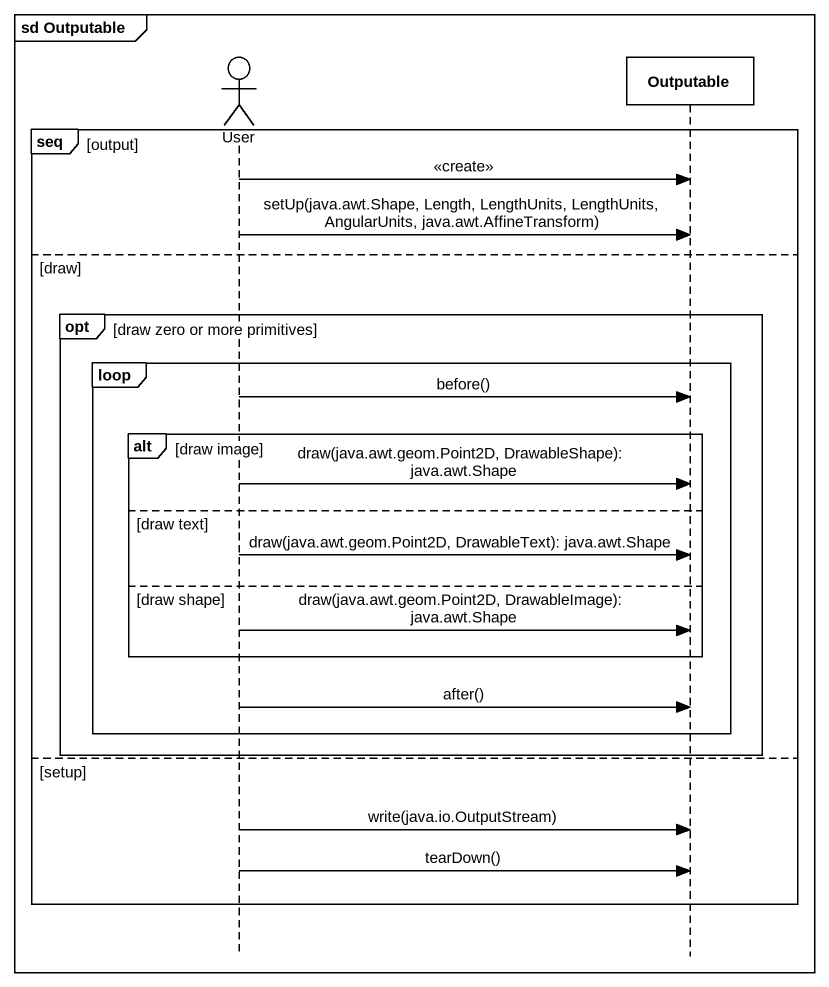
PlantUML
@startuml
mainframe sd Outputable
hide footbox
actor User
participant Outputable

group seq [output]
  User -> Outputable : <<create>>
  User -> Outputable : setUp(java.awt.Shape, Length, LengthUnits, LengthUnits, AngularUnits, java.awt.AffineTransform)
else draw
  opt draw zero or more primitives
    loop
      User -> Outputable : before()
      alt draw image
        User -> Outputable : draw(java.awt.geom.Point2D, DrawableShape): java.awt.Shape
      else draw text
        User -> Outputable : draw(java.awt.geom.Point2D, DrawableText): java.awt.Shape
      else draw shape
        User -> Outputable : draw(java.awt.geom.Point2D, DrawableImage): java.awt.Shape
      end
      User -> Outputable : after()
    end
  end
else setup
  User -> Outputable : write(java.io.OutputStream)
  User -> Outputable : tearDown()
end
@enduml
